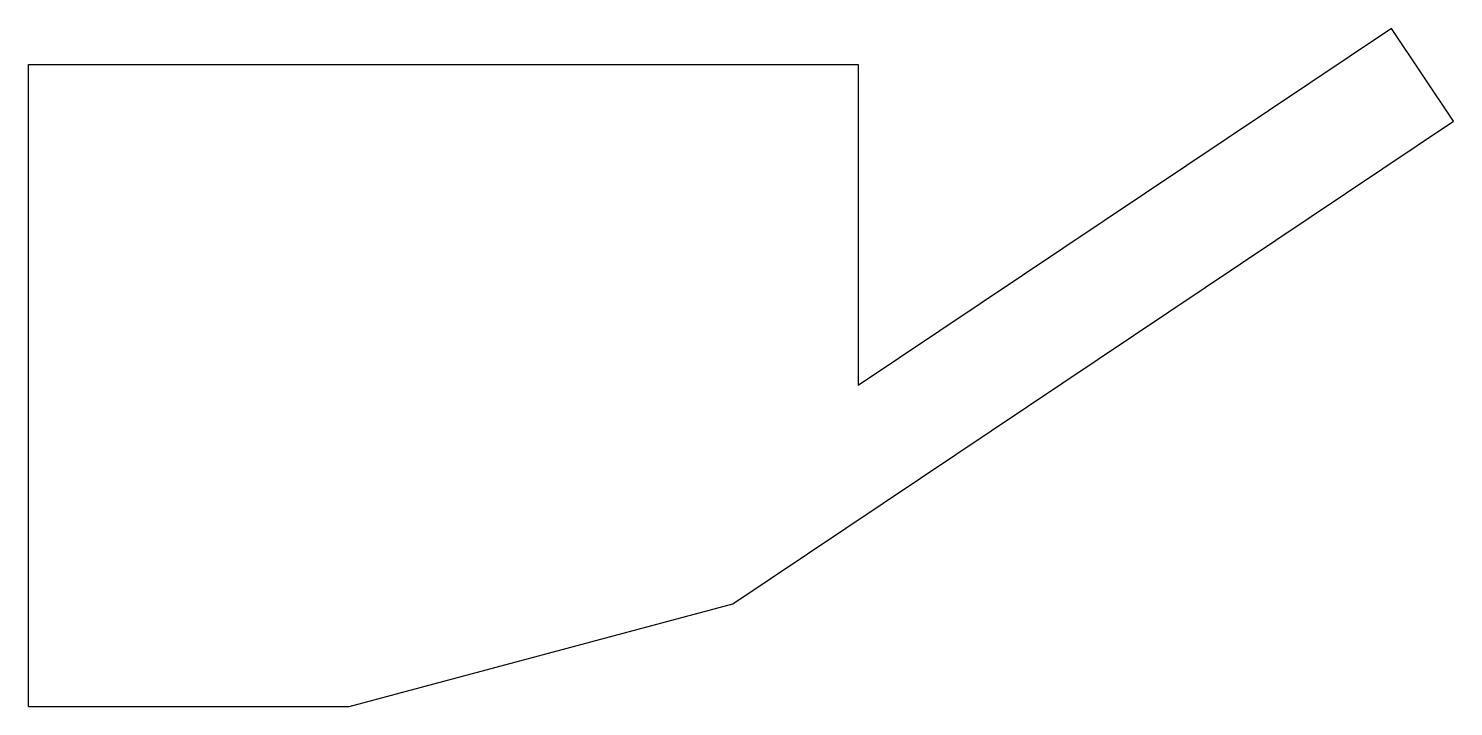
# Model space of a CAD drawing. Header units: millimetres. Extents: x -100 to 344, y 0 to 211.
import ezdxf

# ---------------------------------------------------------------- set-up
doc = ezdxf.new("R2010")
doc.units = ezdxf.units.MM
for name, color, linetype in [('COWL', 5, 'Continuous'), ('FARFIELD_TOP', 4, 'Continuous'), ('INLET', 1, 'Continuous'), ('OUTLET', 3, 'Continuous'), ('OUTLET_EXT', 3, 'Continuous'), ('RAMP', 7, 'Continuous'), ('SYMMETRY', 2, 'Continuous')]:
    doc.layers.add(name, color=color, linetype=linetype)

msp = doc.modelspace()

# ---------------------------------------------------------------- linework, layer by layer
at = {"layer": 'COWL'}
msp.add_line((324.91, 211.23), (158.7, 100), dxfattribs=at)
at = {"layer": 'FARFIELD_TOP'}
msp.add_line((-100, 200), (158.7, 200), dxfattribs=at)
at = {"layer": 'INLET'}
msp.add_line((-100, 0), (-100, 200), dxfattribs=at)
at = {"layer": 'OUTLET'}
msp.add_line((344.26, 182.32), (324.91, 211.23), dxfattribs=at)
at = {"layer": 'OUTLET_EXT'}
msp.add_line((158.7, 200), (158.7, 100), dxfattribs=at)
at = {"layer": 'RAMP'}
msp.add_lwpolyline([(0, 0), (119.63, 32), (178.04, 71.09), (344.26, 182.32)], dxfattribs=at)
at = {"layer": 'SYMMETRY'}
msp.add_line((-100, 0), (0, 0), dxfattribs=at)

doc.saveas('drawing.dxf')
